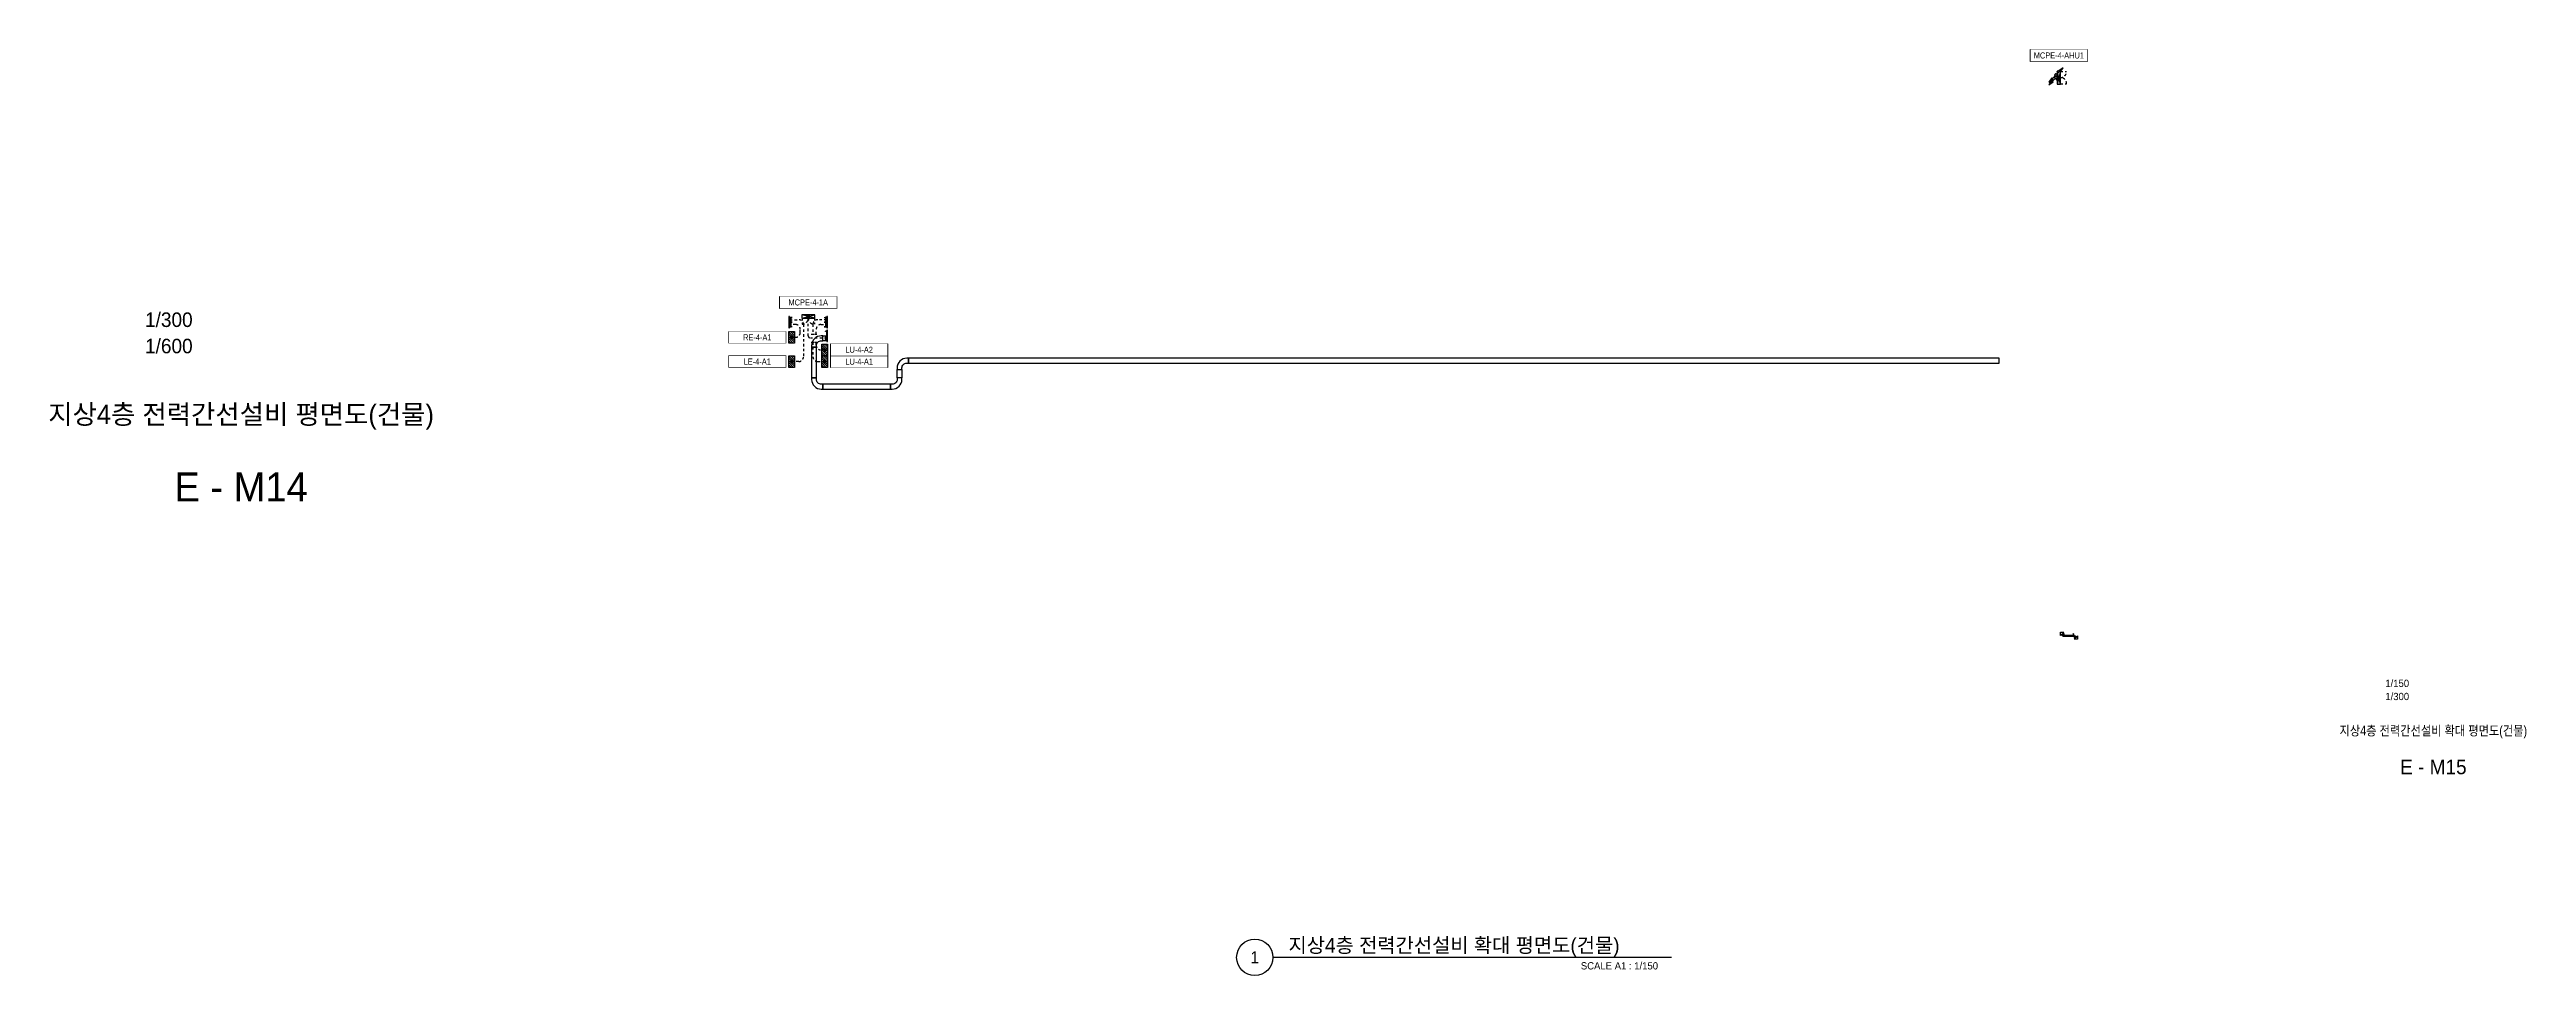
# Model space of a CAD drawing. Header units: millimetres. Extents: x -149088 to 500787, y -530175 to 1035835.
# Drawn here: x 221395 to 374689, y 360825 to 418190 of the extents above; entities that cross this region are included whole.
import ezdxf
from ezdxf.enums import TextEntityAlignment as Align

# ---------------------------------------------------------------- set-up
doc = ezdxf.new("R2010")
doc.units = ezdxf.units.MM
doc.header["$LTSCALE"] = 150
doc.linetypes.add('CONTINOUS', pattern=[0])
doc.linetypes.add('D1', pattern=[3, 1, -1, 1])
for name, color, linetype in [('------01 Distribution Panel', 3, 'Continuous'), ('------01 Distribution Panel_UPS_Emgency', 232, 'Continuous'), ('------01 Motor Control Panel or Center', 4, 'Continuous'), ('-----00 LV_CABLE', 2, 'Continuous'), ('-----26 Electrical Cable Tray', 200, 'Continuous'), ('-----26 Electrical Cable Tray_건물(UPS)', 100, 'Continuous'), ('-----26 Electrical Cable Tray_건물(일반)', 20, 'Continuous'), ('-----41 Drawing Title', 2, 'Continuous'), ('-----42 Drawing Number', 2, 'Continuous'), ('-----43 Drawing Scale', 3, 'Continuous')]:
    doc.layers.add(name, color=color, linetype=linetype)
doc.styles.add('ELEC', font='')
doc.styles.get('ELEC').set_extended_font_data('Dotum')

# ---------------------------------------------------------------- blocks, each defined once
blk = doc.blocks.new('*U10')
at = {"linetype": 'Continuous', "ltscale": 0.1}
for p, q in [((-250, 57), (-250, 59)), ((-200, 57), (-200, 59)), ((-150, 57), (-150, 59)), ((-100, 57), (-100, 59)), ((-50, 57), (-50, 59)), ((0, 57), (0, 59)), ((50, 57), (50, 59)), ((100, 57), (100, 59)), ((150, 57), (150, 59)), ((200, 57), (200, 59)), ((250, 57), (250, 59))]:
    blk.add_line(p, q, dxfattribs=at)
blk.add_lwpolyline([(350, 0), (350, 40), (-350, 40), (-350, 0)], close=True, dxfattribs=at)
for points in [[(-300, 40), (-300, 140), (-275, 140), (-275, 137), (-297, 137), (-297, 40)], [(-297, 59), (297, 59)], [(-297, 57), (297, 57)], [(297, 43), (-297, 43)], [(300, 40), (300, 140), (275, 140), (275, 137), (297, 137), (297, 40)]]:
    blk.add_lwpolyline(points, dxfattribs=at)
at = {"linetype": 'Continuous', "ltscale": 0.1, "style": 'ELEC'}
blk.add_text('W600*H100', height=10, dxfattribs=at).set_placement((-340, 10), align=Align.MIDDLE_LEFT)
blk = doc.blocks.new('TRAY (U-D)')
at = {"color": 0}
for points in [[(156, 467), (-28, 651), (651, 651), (651, -28), (467, 156), (438, 127), (127, 438)], [(-28, 283), (-28, 255), (255, -28), (283, -28), (297, -14), (-14, 297)], [(-28, 198), (-28, 141), (141, -28), (198, -28)], [(14, 325), (325, 14), (354, 42), (42, 354)], [(71, 382), (382, 71), (410, 99), (99, 410)]]:
    blk.add_lwpolyline(points, close=True, dxfattribs=at)
blk.add_circle((0, 0), 40, dxfattribs=at)
blk = doc.blocks.new('A02')
h = blk.add_hatch()
h.set_pattern_fill('ANSI31', color=256, scale=25, style=0)
h.set_pattern_definition([(45, (-2000, -19200), (-56.1266, 56.1266), [])])
h.paths.add_polyline_path([(-300, 300), (-300, 0), (300, 0), (300, 300)])
blk.add_lwpolyline([(300, 0), (-300, 0), (-300, 300), (300, 300)], close=True)
blk = doc.blocks.new('O08')
blk.add_hatch(color=256).paths.add_polyline_path([(120, 51), (-120, 51), (-120, 0), (120, 0)])
blk.add_lwpolyline([(120, 127.5), (120, 0), (-120, 0), (-120, 127.5), (-120, 51), (120, 51)])
blk = doc.blocks.new('11')
at = {"linetype": 'D1'}
h = blk.add_hatch(color=256, dxfattribs=at)
edge = h.paths.add_edge_path()
edge.add_arc((0, 0), 75, 0, 360)
blk.add_circle((0, 0), 75, dxfattribs=at)
for p in [(-75, 0), (0, 75), (75, 0), (0, -75)]:
    blk.add_point(p, dxfattribs=at)
blk = doc.blocks.new('*U27')
at = {"color": 0}
blk.add_lwpolyline([(0, 0), (-100, 0, -0.4142136), (-400, 300), (-400, 400), (-700, 400), (-700, 300, 0.4142136), (-100, -300), (0, -300)], format="xyb", close=True, dxfattribs=at)
at = {"color": 0, "style": 'ELEC'}
blk.add_text('W:300(ELBOW 90)', height=10, dxfattribs=at).set_placement((-5, -290), align=Align.MIDDLE_RIGHT)
blk = doc.blocks.new('MCP_EQUIPMENT-2')
for p, q in [((200, 400), (0, -400)), ((200, -400), (0, 400))]:
    blk.add_line(p, q)
at = {"color": 1, "linetype": 'D1'}
for p, q in [((200, 380), (580, 380)), ((200, -380), (580, -380))]:
    blk.add_line(p, q, dxfattribs=at)
blk.add_lwpolyline([(200, 400), (0, 400), (0, -400), (200, -400)], close=True)
for centre, start, end in [((200, 380), 270, 0), ((200, -380), 0, 90)]:
    blk.add_arc(centre, 380, start, end, dxfattribs=at)
blk = doc.blocks.new('O01')
blk.add_hatch(color=256).paths.add_polyline_path([(-149, -218), (-218, -149), (-368, -368)])
blk.add_line((-46, -46), (-184, -184))
blk.add_lwpolyline([(-368, -368), (-149, -218), (-218, -149), (-368, -368)])
blk.add_circle((0, 0), 65)
for p in [(-65, 0), (-65, 0), (0, 65), (0, 65), (65, 0), (65, 0), (0, -65), (0, -65)]:
    blk.add_point(p)

msp = doc.modelspace()

# ---------------------------------------------------------------- linework, layer by layer
at = {"layer": '------01 Distribution Panel', "color": 1, "elevation": 0}
for points in [[(266950, 400730), (266950, 399990), (263447, 399990), (263447, 400730)], [(273253, 399220), (273253, 398480), (269750, 398480), (269750, 399220)]]:
    msp.add_lwpolyline(points, close=True, dxfattribs=at)
at = {"layer": '------01 Motor Control Panel or Center', "linetype": 'CONTINOUS', "elevation": 0}
msp.add_lwpolyline([(347502, 418190), (347502, 417450), (343998, 417450), (343998, 418190)], close=True, dxfattribs=at)
at = {"layer": '------01 Motor Control Panel or Center', "linetype": 'CONTINOUS'}
msp.add_lwpolyline([(270102, 402890), (270102, 402150), (266598, 402150), (266598, 402890)], close=True, dxfattribs=at)
at = {"layer": '-----00 LV_CABLE', "linetype": 'D1', "elevation": 0}
for points in [[(267209, 401449), (267760, 401449, -0.4142136), (268060, 401149), (268060, 399160, -0.4142136), (267760, 398860), (267405, 398860)], [(267405, 400360), (267560, 400360, 0.4142136), (267860, 400660), (267860, 400851, 0.4142136), (267560, 401151), (267209, 401151)], [(269491, 401449), (268940, 401449, 0.4142136), (268640, 401149), (268640, 400550)], [(268840, 400550), (268840, 400851, -0.4142136), (269140, 401151), (269491, 401151)], [(268640, 400050), (268640, 399160, 0.4142136), (268940, 398860), (269295, 398860)], [(269295, 399580), (269140, 399580, -0.4142136), (268840, 399880), (268840, 400050)]]:
    msp.add_lwpolyline(points, format="xyb", dxfattribs=at)
for points in [[(268540, 400550), (268740, 400550)], [(268740, 400550), (268940, 400550)], [(268540, 400050), (268740, 400050)], [(268740, 400050), (268940, 400050)]]:
    msp.add_lwpolyline(points, dxfattribs=at)
at = {"layer": '-----00 LV_CABLE', "linetype": 'D1'}
msp.add_arc((345661, 416393), 91.1, 193.39653, 348.53459, dxfattribs=at)
at = {"layer": '-----26 Electrical Cable Tray', "elevation": 0}
for points in [[(269510, 400450), (269510, 400150), (269260, 400150), (269260, 400450)], [(268860, 399750), (268560, 399750), (268560, 397850), (268860, 397850)]]:
    msp.add_lwpolyline(points, close=True, dxfattribs=at)
at = {"layer": '-----26 Electrical Cable Tray'}
for points in [[(342049, 398764), (342049, 399064), (274550, 399064), (274550, 398764)], [(273450, 397150), (273450, 397450), (269260, 397450), (269260, 397150)], [(273850, 398364), (274150, 398364), (274150, 397850), (273850, 397850)]]:
    msp.add_lwpolyline(points, close=True, dxfattribs=at)
at = {"layer": '-----41 Drawing Title', "color": 7}
msp.add_line((321786, 361950), (297114, 361950), dxfattribs=at)
msp.add_circle((295989, 361950), 1125, dxfattribs=at)

# ---------------------------------------------------------------- block references
at = {"layer": '------01 Distribution Panel', "xscale": 1.2, "yscale": 1.2, "zscale": 1.2, "rotation": 270}
for p in [(267150, 400360), (267150, 398860)]:
    msp.add_blockref('A02', p, dxfattribs=at)
at = {"layer": '------01 Distribution Panel_UPS_Emgency', "xscale": 1.2, "yscale": 1.2, "zscale": 1.2, "rotation": 270}
for p in [(269190, 399580), (269190, 398860)]:
    msp.add_blockref('A02', p, dxfattribs=at)
at = {"layer": '------01 Motor Control Panel or Center'}
msp.add_blockref('MCP_EQUIPMENT-2', (345650, 416450), dxfattribs=at)
at = {"layer": '------01 Motor Control Panel or Center', "rotation": 270}
msp.add_blockref('MCP_EQUIPMENT-2', (268350, 401750), dxfattribs=at)
at = {"layer": '-----00 LV_CABLE', "linetype": 'D1', "xscale": 1.2, "yscale": 1.2, "zscale": 1.2}
msp.add_blockref('O01', (345572, 416450), dxfattribs=at)
at = {"layer": '-----00 LV_CABLE', "linetype": 'D1'}
for p in [(345750, 416450), (345750, 416450), (267330, 400360), (267330, 400360), (267330, 398860), (267330, 398860), (269370, 399580), (269370, 399580), (269370, 398860), (269370, 398860)]:
    msp.add_blockref('11', p, dxfattribs=at)
at = {"layer": '-----00 LV_CABLE', "linetype": 'D1', "xscale": 1.2, "yscale": 1.2, "zscale": 1.2}
for p, rotation in [((267209, 401449), 270), ((267209, 401449), 270), ((267209, 401151), 270), ((267209, 401151), 270), ((269491, 401449), 89.99999999999999), ((269491, 401449), 89.99999999999999), ((269491, 401151), 89.99999999999999), ((269491, 401151), 89.99999999999999), ((269510, 400300), 89.99999999999999)]:
    msp.add_blockref('O08', p, dxfattribs=dict(at, rotation=rotation))
at = {"layer": '-----26 Electrical Cable Tray'}
for name, p, rotation in [('*U27', (268860, 399750), 270), ('*U10', (269550, 400450), 89.99999999999999), ('*U27', (274150, 398364), 270), ('*U27', (273850, 397850), 89.99999999999999)]:
    msp.add_blockref(name, p, dxfattribs=dict(at, rotation=rotation))
for name, p in [('*U27', (269260, 397450)), ('*U10', (346350, 381850)), ('*U10', (346350, 381850))]:
    msp.add_blockref(name, p, dxfattribs=at)
at = {"layer": '-----26 Electrical Cable Tray', "xscale": 0.3, "yscale": 0.3, "zscale": 0.3}
for p, rotation in [((346050, 381890), 90), ((346050, 381890), 90), ((346700, 381850), 269.9999999999999), ((346700, 381850), 269.9999999999999)]:
    msp.add_blockref('TRAY (U-D)', p, dxfattribs=dict(at, rotation=rotation))
at = {"layer": '-----26 Electrical Cable Tray_건물(UPS)', "rotation": 89.99999999999999}
msp.add_blockref('*U10', (269550, 401300), dxfattribs=at)
at = {"layer": '-----26 Electrical Cable Tray_건물(일반)', "rotation": 270}
msp.add_blockref('*U10', (267150, 401300), dxfattribs=at)

# ---------------------------------------------------------------- texts
at = {"layer": '-----41 Drawing Title', "style": 'ELEC'}
msp.add_text('지상4층 전력간선설비 평면도(건물)', height=1200, dxfattribs=at).set_placement((233250, 395590), align=Align.MIDDLE_CENTER)
at = {"layer": '-----41 Drawing Title', "style": 'ELEC', "width": 0.85}
msp.add_text('지상4층 전력간선설비 확대 평면도(건물)', height=600, dxfattribs=at).set_placement((368925, 375995), align=Align.MIDDLE_CENTER)
at = {"layer": '-----41 Drawing Title', "color": 7, "style": 'ELEC'}
msp.add_text('1', height=750, dxfattribs=at).set_placement((295989, 361950), align=Align.MIDDLE)
at = {"layer": '-----41 Drawing Title', "color": 2, "style": 'ELEC'}
msp.add_text('지상4층 전력간선설비 확대 평면도(건물)', height=900, dxfattribs=at).set_placement((298073, 362250))
at = {"layer": '-----41 Drawing Title', "style": 'ELEC'}
msp.add_text('SCALE A1 : 1/150', height=450, dxfattribs=at).set_placement((320944, 361200), align=Align.RIGHT)
at = {"layer": '-----42 Drawing Number', "style": 'ELEC'}
for s, height, p in [('E - M14', 1800, (233250, 391090)), ('E - M15', 900, (368925, 373745))]:
    msp.add_text(s, height=height, dxfattribs=at).set_placement(p, align=Align.MIDDLE_CENTER)
at = {"layer": '-----43 Drawing Scale', "style": 'ELEC'}
for s, height, p in [('1/300', 900, (228779, 401450)), ('1/600', 900, (228779, 399820)), ('1/150', 450, (366690, 378925)), ('1/300', 450, (366690, 378110))]:
    msp.add_text(s, height=height, dxfattribs=at).set_placement(p, align=Align.MIDDLE_CENTER)

# ---------------------------------------------------------------- next in the draw order: wipeouts: each hides what was drawn before it
at = {"color": 1}
for points, layer in [([(263447, 400730), (266950, 400730), (266950, 399990), (263447, 399990)], '------01 Distribution Panel'), ([(269750, 399220), (273253, 399220), (273253, 398480), (269750, 398480)], '------01 Distribution Panel'), ([(343998, 418190), (347502, 418190), (347502, 417450), (343998, 417450)], '------01 Motor Control Panel or Center')]:
    msp.add_wipeout(points, dxfattribs=at).dxf.layer = layer
msp.add_wipeout([(266598, 402890), (270102, 402890), (270102, 402150), (266598, 402150)]).dxf.layer = '------01 Motor Control Panel or Center'

# ---------------------------------------------------------------- next in the draw order: linework, layer by layer
at = {"layer": '------01 Distribution Panel', "color": 1, "elevation": 0}
for points in [[(266950, 400730), (266950, 399990), (263447, 399990), (263447, 400730)], [(273253, 399220), (273253, 398480), (269750, 398480), (269750, 399220)]]:
    msp.add_lwpolyline(points, close=True, dxfattribs=at)
at = {"layer": '-----00 LV_CABLE', "linetype": 'D1', "elevation": 0}
msp.add_lwpolyline([(269510, 400300), (268500, 400300, -0.4142136), (268350, 400450), (268350, 401575)], format="xyb", dxfattribs=at)

# ---------------------------------------------------------------- next in the draw order: block references
at = {"layer": '-----00 LV_CABLE', "linetype": 'D1', "xscale": 1.2, "yscale": 1.2, "zscale": 1.2, "rotation": 180}
msp.add_blockref('O01', (345572, 416606), dxfattribs=at)
at = {"layer": '-----00 LV_CABLE', "linetype": 'D1', "xscale": 1.2, "yscale": 1.2, "zscale": 1.2}
msp.add_blockref('O01', (345572, 416606), dxfattribs=at)
at = {"layer": '-----00 LV_CABLE', "linetype": 'D1'}
msp.add_blockref('11', (268350, 401650), dxfattribs=at)
msp.add_blockref('11', (268350, 401650), dxfattribs=at)

# ---------------------------------------------------------------- next in the draw order: texts
at = {"layer": '------01 Motor Control Panel or Center', "linetype": 'CONTINOUS', "style": 'ELEC', "width": 0.8}
for s, p in [('MCPE-4-AHU1', (345750, 417820)), ('MCPE-4-1A', (268350, 402520))]:
    msp.add_text(s, height=375, dxfattribs=at).set_placement(p, align=Align.MIDDLE)

# ---------------------------------------------------------------- next in the draw order: wipeouts: each hides what was drawn before it
at = {"color": 1}
for points, layer in [([(263447, 400730), (266950, 400730), (266950, 399990), (263447, 399990)], '------01 Distribution Panel'), ([(269750, 399220), (273253, 399220), (273253, 398480), (269750, 398480)], '------01 Distribution Panel_UPS_Emgency')]:
    msp.add_wipeout(points, dxfattribs=at).dxf.layer = layer

# ---------------------------------------------------------------- next in the draw order: linework, layer by layer
at = {"layer": '------01 Distribution Panel', "color": 1, "elevation": 0}
for points in [[(266950, 399230), (266950, 398490), (263447, 398490), (263447, 399230)], [(273253, 399960), (273253, 399220), (269750, 399220), (269750, 399960)]]:
    msp.add_lwpolyline(points, close=True, dxfattribs=at)

# ---------------------------------------------------------------- next in the draw order: texts
at = {"layer": '------01 Distribution Panel', "style": 'ELEC', "width": 0.8}
msp.add_text('RE-4-A1', height=375, dxfattribs=at).set_placement((265198, 400360), align=Align.MIDDLE)
at = {"layer": '------01 Distribution Panel_UPS_Emgency', "style": 'ELEC', "width": 0.8}
msp.add_text('LU-4-A1', height=375, dxfattribs=at).set_placement((271502, 398850), align=Align.MIDDLE)

# ---------------------------------------------------------------- next in the draw order: wipeouts: each hides what was drawn before it
at = {"color": 1}
for points in [[(263447, 399230), (266950, 399230), (266950, 398490), (263447, 398490)], [(269750, 399960), (273253, 399960), (273253, 399220), (269750, 399220)]]:
    msp.add_wipeout(points, dxfattribs=at).dxf.layer = '------01 Distribution Panel'

# ---------------------------------------------------------------- next in the draw order: linework, layer by layer
at = {"layer": '------01 Distribution Panel', "color": 1, "elevation": 0}
for points in [[(266950, 399230), (266950, 398490), (263447, 398490), (263447, 399230)], [(273253, 399960), (273253, 399220), (269750, 399220), (269750, 399960)]]:
    msp.add_lwpolyline(points, close=True, dxfattribs=at)

# ---------------------------------------------------------------- next in the draw order: wipeouts: each hides what was drawn before it
at = {"color": 1}
for points, layer in [([(263447, 399230), (266950, 399230), (266950, 398490), (263447, 398490)], '------01 Distribution Panel'), ([(269750, 399960), (273253, 399960), (273253, 399220), (269750, 399220)], '------01 Distribution Panel_UPS_Emgency')]:
    msp.add_wipeout(points, dxfattribs=at).dxf.layer = layer

# ---------------------------------------------------------------- next in the draw order: texts
at = {"layer": '------01 Distribution Panel', "style": 'ELEC', "width": 0.8}
msp.add_text('LE-4-A1', height=375, dxfattribs=at).set_placement((265198, 398860), align=Align.MIDDLE)
at = {"layer": '------01 Distribution Panel_UPS_Emgency', "style": 'ELEC', "width": 0.8}
msp.add_text('LU-4-A2', height=375, dxfattribs=at).set_placement((271502, 399590), align=Align.MIDDLE)

doc.saveas('drawing.dxf')
